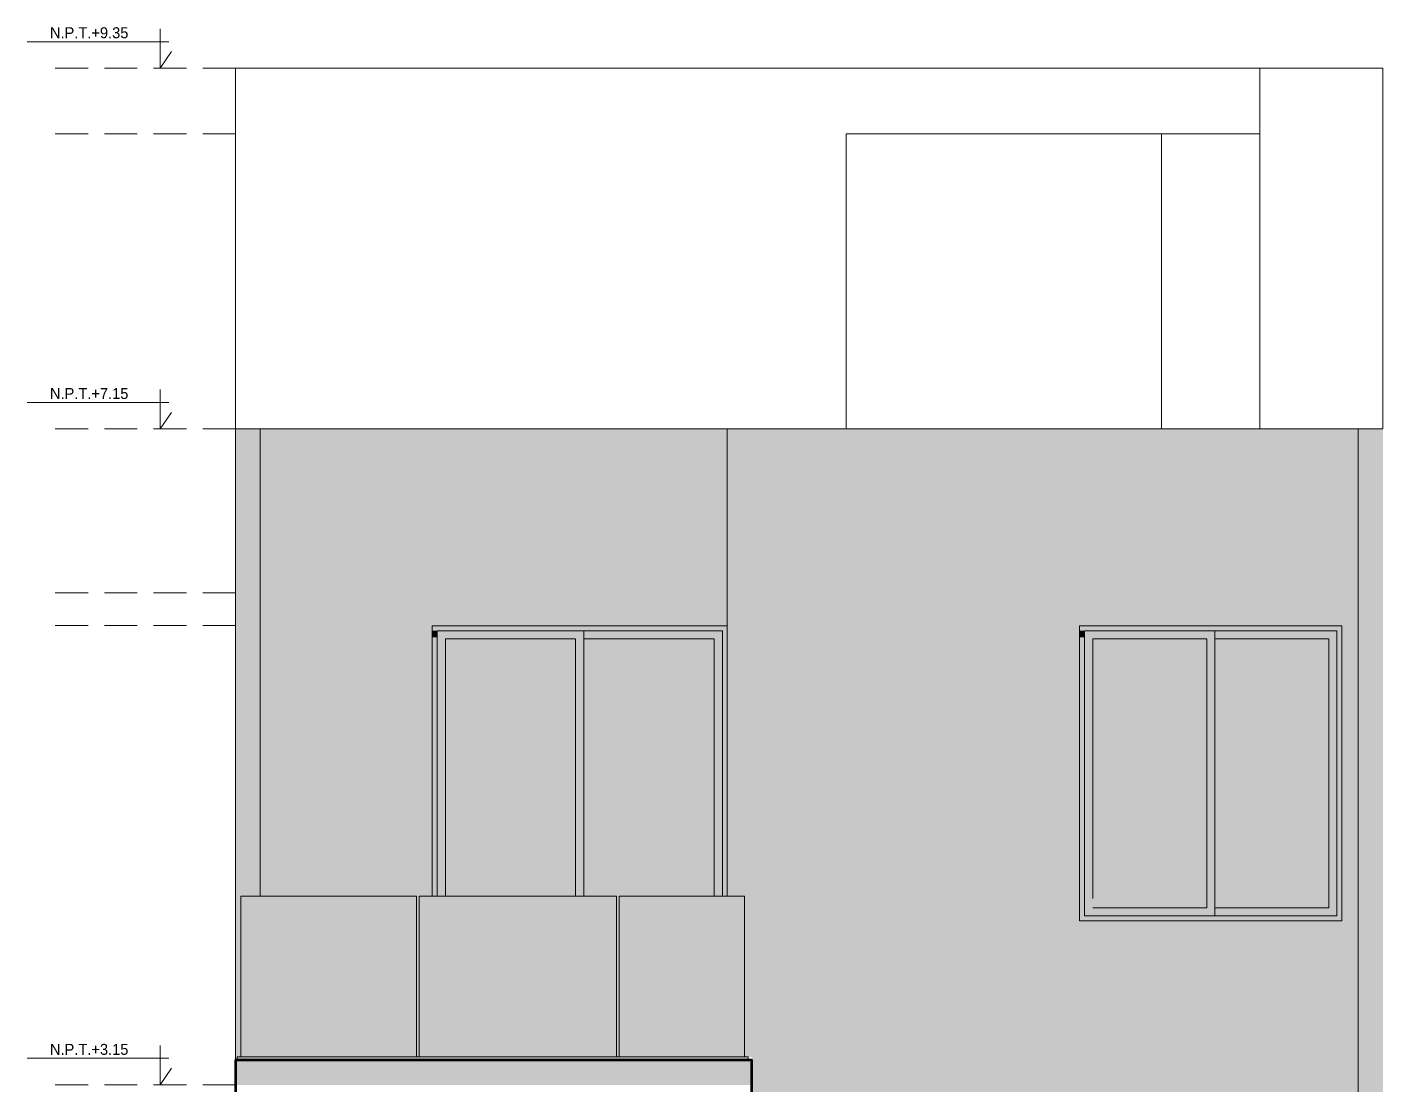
# Model space of a CAD drawing. Header units: millimetres. Extents: x 10610 to 10705, y -16613.7 to -16584.2.
# Drawn here: x 10692.35 to 10700.62, y -16596.72 to -16590.27 of the extents above; entities that cross this region are included whole.
import ezdxf
from ezdxf.enums import TextEntityAlignment as Align

# ---------------------------------------------------------------- set-up
doc = ezdxf.new("R2010")
doc.units = ezdxf.units.MM
doc.linetypes.add('HIDDEN', pattern=[0.375, 0.25, -0.125])
doc.layers.add('Muro sin techar', color=160, linetype='Continuous', lineweight=40)
doc.layers.add('p2', color=53, linetype='Continuous', lineweight=20)
doc.styles.add('stylus', font='stylu.ttf')

# ---------------------------------------------------------------- blocks, each defined once
blk = doc.blocks.new('NPTERNA')
at = {"layer": 'p2', "color": 7}
for p, q in [((0.2121, 0.2399), (0.2121, 0)), ((0.2121, 0), (0.142, 0.1015))]:
    blk.add_line(p, q, dxfattribs=at)
blk.add_lwpolyline([(1.0236, 0.1621), (0.1583, 0.1621)], dxfattribs=at)

msp = doc.modelspace()

# ---------------------------------------------------------------- hatches: boundary and pattern name
at = {"layer": 'p2', "linetype": 'Continuous', "lineweight": 0, "true_color": 0xc9c9c9}
for points in [[(10693.7701, -16592.7223), (10693.6201, -16592.7223), (10693.6201, -16596.5723), (10693.6298, -16596.5723), (10693.6298, -16596.5523), (10693.6521, -16596.5523), (10693.6521, -16595.5723), (10693.7701, -16595.5723)], [(10700.4701, -16592.7223), (10700.4701, -16593.9223), (10700.6201, -16593.9223), (10700.6201, -16592.7223)], [(10700.6201, -16593.9223), (10700.4701, -16593.9223), (10700.4701, -16596.5723), (10700.6201, -16596.5723)], [(10693.7701, -16596.5723), (10693.6201, -16596.5723), (10693.6201, -16596.7223), (10693.7701, -16596.7223)], [(10693.8701, -16596.5723), (10693.7701, -16596.5723), (10693.7701, -16596.7223), (10693.8701, -16596.7223)], [(10696.7701, -16596.7223), (10696.7701, -16596.5723), (10693.8701, -16596.5723), (10693.8701, -16596.7223)], [(10700.6201, -16596.5723), (10700.4701, -16596.5723), (10700.4701, -16596.9223), (10700.6201, -16596.9223)]]:
    msp.add_hatch(color=9, dxfattribs=at).paths.add_polyline_path(points)
at = {"layer": 'p2', "linetype": 'Continuous', "lineweight": 0, "true_color": 0x878d91}
msp.add_hatch(color=252, dxfattribs=at).paths.add_polyline_path([(10693.7701, -16592.7223), (10693.7701, -16595.5723), (10694.724, -16595.5723), (10694.724, -16596.5523), (10694.7408, -16596.5523), (10694.7408, -16595.5723), (10694.8201, -16595.5723), (10694.8201, -16593.9223), (10696.6201, -16593.9223), (10696.6201, -16592.7223)])
at = {"layer": 'p2', "linetype": 'Continuous', "lineweight": 0, "true_color": 0x616569}
msp.add_hatch(color=251, dxfattribs=at).paths.add_polyline_path([(10696.0201, -16593.5709), (10696.0201, -16593.9223), (10696.6201, -16593.9223), (10696.6201, -16592.7223)])
at = {"layer": 'p2', "linetype": 'Continuous', "lineweight": 0, "true_color": 0xc8beb2}
for points in [[(10696.7701, -16592.7223), (10696.6201, -16592.7223), (10696.6201, -16595.5723), (10696.7701, -16595.5723)], [(10700.4701, -16592.7223), (10696.7701, -16592.7223), (10696.7701, -16593.9223), (10700.4701, -16593.9223)], [(10696.7701, -16593.9223), (10696.7701, -16595.5723), (10696.7254, -16595.5723), (10696.7254, -16596.5523), (10696.7701, -16596.5523), (10696.7701, -16596.9223), (10700.3701, -16596.9223), (10700.3701, -16595.7223), (10698.7701, -16595.7223), (10698.7701, -16593.9223)], [(10700.4701, -16593.9223), (10700.3701, -16593.9223), (10700.3701, -16596.9223), (10700.4701, -16596.9223)]]:
    msp.add_hatch(color=9, dxfattribs=at).paths.add_polyline_path(points)
at = {"layer": 'p2', "linetype": 'Continuous', "lineweight": 0, "true_color": 0x000000}
for points in [[(10694.8201, -16593.9523), (10694.8501, -16593.9523), (10696.5901, -16593.9523), (10696.6201, -16593.9523), (10696.6201, -16593.9223), (10694.8201, -16593.9223)], [(10694.8201, -16593.9523), (10694.8501, -16593.9523), (10696.5901, -16593.9523), (10696.6201, -16593.9523), (10696.6201, -16593.9223), (10694.8201, -16593.9223)], [(10694.8201, -16593.9523), (10694.8201, -16595.5723), (10694.8501, -16595.5723), (10694.8501, -16593.9523)], [(10694.8201, -16593.9523), (10694.8201, -16593.993), (10694.8501, -16593.993), (10694.8501, -16593.9523)], [(10695.7451, -16593.9523), (10694.8501, -16593.9523), (10694.8501, -16594.0023), (10694.9001, -16594.0023), (10695.6951, -16594.0023), (10695.7451, -16594.0023)], [(10694.8501, -16593.9523), (10694.8501, -16593.993), (10695.7451, -16593.993), (10695.7451, -16593.9523)], [(10695.7451, -16594.0023), (10696.5401, -16594.0023), (10696.5901, -16594.0023), (10696.5901, -16593.9523), (10695.7451, -16593.9523)], [(10695.7451, -16594.0023), (10696.5401, -16594.0023), (10696.5901, -16594.0023), (10696.5901, -16593.9523), (10695.7451, -16593.9523)], [(10696.5901, -16593.9523), (10696.5901, -16595.5723), (10696.6201, -16595.5723), (10696.6201, -16593.9523)], [(10696.5901, -16593.9523), (10696.5901, -16595.5723), (10696.6201, -16595.5723), (10696.6201, -16593.9523)], [(10698.7701, -16593.9523), (10698.8001, -16593.9523), (10700.3401, -16593.9523), (10700.3701, -16593.9523), (10700.3701, -16593.9223), (10698.7701, -16593.9223)], [(10698.7701, -16593.9523), (10698.8001, -16593.9523), (10700.3401, -16593.9523), (10700.3701, -16593.9523), (10700.3701, -16593.9223), (10698.7701, -16593.9223)], [(10698.7701, -16595.7223), (10698.8001, -16595.7223), (10698.8001, -16593.9523), (10698.7701, -16593.9523)], [(10698.7701, -16593.9523), (10698.7701, -16593.993), (10698.8001, -16593.993), (10698.8001, -16593.9523)], [(10698.8001, -16593.9523), (10698.8001, -16594.0023), (10698.8501, -16594.0023), (10699.5451, -16594.0023), (10699.5951, -16594.0023), (10699.5951, -16593.9523)], [(10699.5951, -16593.9523), (10698.8001, -16593.9523), (10698.8001, -16593.993), (10699.5951, -16593.993)], [(10699.5951, -16594.0023), (10700.2901, -16594.0023), (10700.3401, -16594.0023), (10700.3401, -16593.9523), (10699.5951, -16593.9523)], [(10699.5951, -16594.0023), (10700.2901, -16594.0023), (10700.3401, -16594.0023), (10700.3401, -16593.9523), (10699.5951, -16593.9523)], [(10700.3401, -16595.7223), (10700.3701, -16595.7223), (10700.3701, -16593.9523), (10700.3401, -16593.9523)], [(10700.3401, -16595.7223), (10700.3701, -16595.7223), (10700.3701, -16593.9523), (10700.3401, -16593.9523)], [(10694.8501, -16594.0023), (10694.8501, -16595.5723), (10694.9001, -16595.5723), (10694.9001, -16594.0023)], [(10695.6951, -16595.5723), (10695.7451, -16595.5723), (10695.7451, -16594.0023), (10695.6951, -16594.0023)], [(10696.5901, -16594.0023), (10696.5401, -16594.0023), (10696.5401, -16595.5723), (10696.5901, -16595.5723)], [(10696.5901, -16594.0023), (10696.5401, -16594.0023), (10696.5401, -16595.5723), (10696.5901, -16595.5723)], [(10698.8001, -16595.6423), (10698.8501, -16595.6423), (10698.8501, -16594.0023), (10698.8001, -16594.0023)], [(10699.5451, -16595.6923), (10699.5951, -16595.6923), (10699.5951, -16594.0023), (10699.5451, -16594.0023)], [(10700.2901, -16595.6923), (10700.3401, -16595.6923), (10700.3401, -16594.0023), (10700.2901, -16594.0023)], [(10700.2901, -16595.6423), (10700.3401, -16595.6423), (10700.3401, -16594.0023), (10700.2901, -16594.0023)], [(10698.8001, -16595.6923), (10698.8001, -16595.6423), (10698.8501, -16595.6423), (10699.5451, -16595.6423), (10699.5951, -16595.6423), (10699.5951, -16595.6923)], [(10699.5951, -16595.6423), (10700.2901, -16595.6423), (10700.3401, -16595.6423), (10700.3401, -16595.6923), (10699.5951, -16595.6923)], [(10699.5951, -16595.6423), (10700.2901, -16595.6423), (10700.3401, -16595.6423), (10700.3401, -16595.6923), (10699.5951, -16595.6923)], [(10698.7701, -16595.6923), (10698.8001, -16595.6923), (10700.3401, -16595.6923), (10700.3701, -16595.6923), (10700.3701, -16595.7223), (10698.7701, -16595.7223)], [(10698.7701, -16595.6923), (10698.8001, -16595.6923), (10700.3401, -16595.6923), (10700.3701, -16595.6923), (10700.3701, -16595.7223), (10698.7701, -16595.7223)], [(10699.5951, -16595.6923), (10698.8001, -16595.6923), (10698.8001, -16595.6516), (10699.5951, -16595.6516)]]:
    msp.add_hatch(color=18, dxfattribs=at).paths.add_polyline_path(points)
at = {"layer": 'p2', "linetype": 'Continuous', "lineweight": 0, "true_color": 0xc4cac7}
for points in [[(10694.9001, -16594.0023), (10694.9001, -16595.5723), (10695.6951, -16595.5723), (10695.6951, -16594.0023)], [(10695.7451, -16594.0023), (10695.7451, -16595.5723), (10695.9435, -16595.5723), (10695.9435, -16596.5523), (10695.9603, -16596.5523), (10695.9603, -16595.5723), (10696.5401, -16595.5723), (10696.5401, -16594.0023)], [(10698.8501, -16595.6423), (10699.5451, -16595.6423), (10699.5451, -16594.0023), (10698.8501, -16594.0023)], [(10699.5951, -16595.6423), (10700.2901, -16595.6423), (10700.2901, -16594.0023), (10699.5951, -16594.0023)]]:
    msp.add_hatch(color=9, dxfattribs=at).paths.add_polyline_path(points)
at = {"layer": 'p2', "linetype": 'Continuous', "lineweight": 0, "true_color": 0x9ca09d}
for points in [[(10694.9001, -16594.0235), (10695.6801, -16594.0235), (10695.6801, -16595.5723), (10695.6951, -16595.5723), (10695.6951, -16594.0023), (10694.9001, -16594.0023)], [(10696.5401, -16594.0023), (10695.7451, -16594.0023), (10695.7451, -16594.085), (10695.9051, -16594.085), (10695.9051, -16595.5723), (10695.9435, -16595.5723), (10695.9435, -16596.5523), (10695.9603, -16596.5523), (10695.9603, -16595.5723), (10696.5401, -16595.5723)], [(10699.5301, -16595.6423), (10699.5451, -16595.6423), (10699.5451, -16594.0023), (10698.8501, -16594.0023), (10698.8501, -16594.0235), (10699.5301, -16594.0235)], [(10700.2551, -16595.6423), (10700.2901, -16595.6423), (10700.2901, -16594.0023), (10699.5951, -16594.0023), (10699.5951, -16594.085), (10700.2551, -16594.085)]]:
    msp.add_hatch(color=253, dxfattribs=at).paths.add_polyline_path(points)
at = {"layer": 'p2', "linetype": 'Continuous', "lineweight": 0, "true_color": 0xa3a3a3}
msp.add_hatch(color=253, dxfattribs=at).paths.add_polyline_path([(10693.6201, -16596.5723), (10693.6298, -16596.5723), (10693.6298, -16596.5523), (10693.6487, -16596.5523), (10693.6487, -16595.6196), (10693.6201, -16595.6196)])
at = {"layer": 'p2', "linetype": 'Continuous', "lineweight": 0, "true_color": 0xb8bcbc}
for points in [[(10694.724, -16595.5723), (10693.6521, -16595.5723), (10693.6521, -16596.5523), (10694.724, -16596.5523)], [(10694.7408, -16595.5723), (10694.7408, -16596.5523), (10695.9435, -16596.5523), (10695.9435, -16595.5723)], [(10696.7254, -16596.5523), (10696.7254, -16595.5723), (10695.9603, -16595.5723), (10695.9603, -16596.5523)]]:
    msp.add_hatch(color=9, dxfattribs=at).paths.add_polyline_path(points)
at = {"layer": 'p2', "linetype": 'Continuous', "lineweight": 0, "true_color": 0xe7e61f}
msp.add_hatch(color=2, dxfattribs=at).paths.add_polyline_path([(10696.7477, -16596.5723), (10696.7477, -16596.5523), (10693.6298, -16596.5523), (10693.6298, -16596.5723)])

# ---------------------------------------------------------------- linework, layer by layer
at = {"layer": 'Muro sin techar', "color": 251, "linetype": 'HIDDEN', "lineweight": 9, "ltscale": 0.8, "true_color": 0x636466}
for p, q in [((10693.6201, -16590.5223), (10692.4616, -16590.5223)), ((10693.6201, -16590.9223), (10692.4616, -16590.9223)), ((10693.6201, -16592.7223), (10692.4616, -16592.7223)), ((10693.6201, -16593.7214), (10692.4616, -16593.7214)), ((10693.6201, -16593.9214), (10692.4616, -16593.9214)), ((10693.6201, -16596.7223), (10692.4616, -16596.7223))]:
    msp.add_line(p, q, dxfattribs=at)
at = {"layer": 'p2', "color": 251, "linetype": 'Continuous', "lineweight": 20, "true_color": 0x6a6a6a}
for p, q in [((10699.8701, -16590.5223), (10699.8701, -16592.7223)), ((10699.2701, -16590.9223), (10699.2701, -16592.7223)), ((10693.6201, -16592.7223), (10693.7701, -16592.7223)), ((10693.6201, -16596.5723), (10693.6201, -16592.7223)), ((10696.6201, -16592.7223), (10693.7701, -16592.7223)), ((10693.7701, -16592.7223), (10693.7701, -16595.5723)), ((10696.6201, -16593.9223), (10696.6201, -16592.7223)), ((10696.6201, -16592.7223), (10696.7701, -16592.7223)), ((10696.7701, -16592.7223), (10700.4701, -16592.7223)), ((10700.4701, -16592.7223), (10700.6201, -16592.7223)), ((10700.4701, -16593.9223), (10700.4701, -16592.7223)), ((10694.8201, -16593.9223), (10696.6201, -16593.9223)), ((10694.8201, -16595.5723), (10694.8201, -16593.9223)), ((10696.6201, -16595.5723), (10696.6201, -16593.9223)), ((10698.7701, -16595.7223), (10698.7701, -16593.9223)), ((10698.7701, -16593.9223), (10700.3701, -16593.9223)), ((10700.3701, -16593.9223), (10700.3701, -16595.7223)), ((10700.4701, -16596.5723), (10700.4701, -16593.9223)), ((10693.6521, -16595.5723), (10693.6521, -16596.5523)), ((10693.6521, -16595.5723), (10694.724, -16595.5723)), ((10694.724, -16595.5723), (10694.724, -16596.5523)), ((10694.7408, -16595.5723), (10694.7408, -16596.5523)), ((10694.7408, -16595.5723), (10695.9435, -16595.5723)), ((10695.9435, -16595.5723), (10695.9435, -16596.5523)), ((10695.9603, -16595.5723), (10695.9603, -16596.5523)), ((10695.9603, -16595.5723), (10696.7254, -16595.5723)), ((10696.7254, -16595.5723), (10696.7254, -16596.5523)), ((10698.7701, -16595.7223), (10700.3701, -16595.7223)), ((10693.6201, -16596.7223), (10693.6201, -16596.5723)), ((10700.4701, -16596.5723), (10700.4701, -16596.9223))]:
    msp.add_line(p, q, dxfattribs=at)
at = {"layer": 'p2', "color": 30, "linetype": 'Continuous', "lineweight": 18, "true_color": 0xff6600}
for p, q in [((10694.8501, -16594.0023), (10694.8501, -16593.9523)), ((10694.8501, -16593.9523), (10695.7451, -16593.9523)), ((10695.7451, -16593.9523), (10695.7451, -16594.0023)), ((10696.5901, -16593.9523), (10695.7451, -16593.9523)), ((10696.5901, -16595.5723), (10696.5901, -16593.9523)), ((10698.8001, -16594.0023), (10698.8001, -16593.9523)), ((10698.8001, -16593.9523), (10699.5951, -16593.9523)), ((10699.5951, -16593.9523), (10699.5951, -16594.0023)), ((10700.3401, -16593.9523), (10699.5951, -16593.9523)), ((10700.3401, -16595.6923), (10700.3401, -16593.9523)), ((10694.8501, -16595.5723), (10694.8501, -16594.0023)), ((10694.9001, -16594.0023), (10694.9001, -16595.5723)), ((10695.6951, -16594.0023), (10694.9001, -16594.0023)), ((10695.6951, -16595.5723), (10695.6951, -16594.0023)), ((10695.7451, -16594.0023), (10695.7451, -16595.5723)), ((10696.5401, -16594.0023), (10695.7451, -16594.0023)), ((10696.5401, -16595.5723), (10696.5401, -16594.0023)), ((10698.8001, -16595.6923), (10698.8001, -16594.0023)), ((10698.8501, -16594.0023), (10698.8501, -16595.5858)), ((10699.5451, -16594.0023), (10698.8501, -16594.0023)), ((10699.5451, -16595.6423), (10699.5451, -16594.0023)), ((10699.5951, -16594.0023), (10699.5951, -16595.6423)), ((10700.2901, -16594.0023), (10699.5951, -16594.0023)), ((10700.2901, -16595.6423), (10700.2901, -16594.0023)), ((10698.8001, -16595.6423), (10698.8001, -16595.6923)), ((10699.5451, -16595.6423), (10698.8501, -16595.6423)), ((10699.5951, -16595.6923), (10699.5951, -16595.6423)), ((10700.2901, -16595.6423), (10699.5951, -16595.6423)), ((10698.8001, -16595.6923), (10699.5951, -16595.6923)), ((10700.3401, -16595.6923), (10699.5951, -16595.6923))]:
    msp.add_line(p, q, dxfattribs=at)
at = {"layer": 'p2', "color": 132, "linetype": 'Continuous', "lineweight": 20, "true_color": 0x00bfbf}
for p, q in [((10696.7477, -16596.5523), (10693.6298, -16596.5523)), ((10693.6298, -16596.5723), (10693.6298, -16596.5523)), ((10696.7477, -16596.5723), (10696.7477, -16596.5523))]:
    msp.add_line(p, q, dxfattribs=at)
at = {"layer": 'p2', "color": 123, "linetype": 'Continuous', "lineweight": 20, "true_color": 0x71cebe}
msp.add_line((10693.6201, -16596.9223), (10693.6201, -16596.7223), dxfattribs=at)
at = {"layer": 'p2', "color": 251, "linetype": 'Continuous', "lineweight": 20, "true_color": 0x6a6a6a}
for points in [[(10693.6201, -16592.7223), (10693.6201, -16590.5223), (10700.6201, -16590.5223), (10700.6201, -16592.7223)], [(10697.3451, -16592.7223), (10697.3451, -16590.9223), (10699.8701, -16590.9223)]]:
    msp.add_lwpolyline(points, dxfattribs=at)
at = {"layer": 'p2', "color": 251, "linetype": 'Continuous', "lineweight": 53, "true_color": 0x6a6a6a}
msp.add_lwpolyline([(10693.6201, -16596.9223), (10696.7701, -16596.9223), (10696.7701, -16596.5723), (10693.6201, -16596.5723), (10693.6201, -16596.9223)], dxfattribs=at)

# ---------------------------------------------------------------- block references
at = {"xscale": -1}
for p in [(10693.3721, -16590.5223, 0), (10693.3721, -16592.7223, 0), (10693.3721, -16596.7223, 0)]:
    msp.add_blockref('NPTERNA', p, dxfattribs=at)

# ---------------------------------------------------------------- texts
at = {"style": 'stylus'}
for s, p in [('N.P.T.+9.35', (10692.7272, -16590.3058, 0)), ('N.P.T.+7.15', (10692.7272, -16592.5058, 0)), ('N.P.T.+3.15', (10692.7272, -16596.5058, 0))]:
    msp.add_text(s, height=0.06673, dxfattribs=at).set_placement(p, align=Align.MIDDLE_CENTER)

doc.saveas('drawing.dxf')
